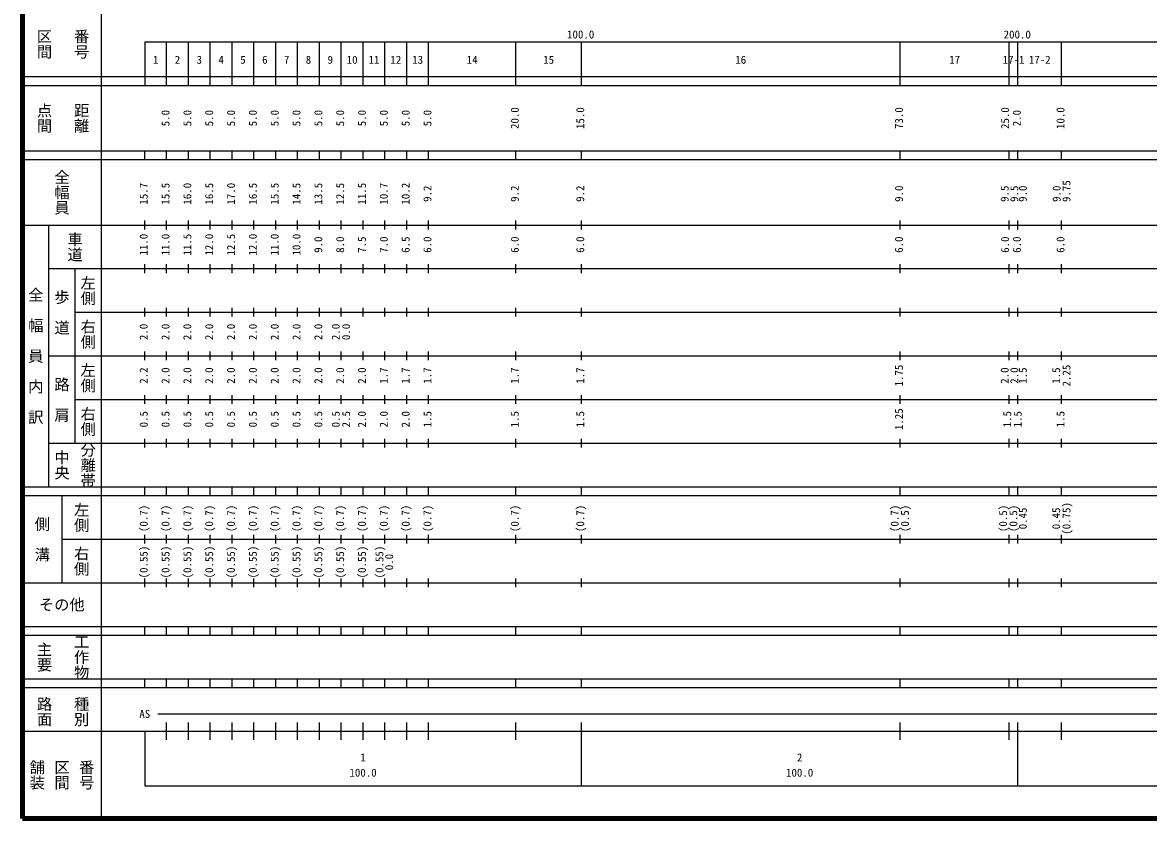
# Model space of a CAD drawing. Units: millimetres on the paper, enlarged 1000 times. Extents: x 40000 to 680000, y 20000 to 380000.
# Drawn here: x 40000 to 297903, y 20000 to 202409 of the extents above; entities that cross this region are included whole.
import ezdxf
from ezdxf.enums import TextEntityAlignment as Align

# ---------------------------------------------------------------- set-up
doc = ezdxf.new("R2010")
doc.units = ezdxf.units.MM
doc.header["$LTSCALE"] = 1000
doc.layers.add('M-TTL', color=2, linetype='Continuous', lineweight=140)
doc.layers.add('M-TTL-BAND', color=7, linetype='Continuous', lineweight=25)
doc.styles.add('@ＭＳ ゴシック', font='')
doc.styles.add('ＭＳ ゴシック', font='')
doc.styles.get('@ＭＳ ゴシック').set_extended_font_data('@MS Gothic')
doc.styles.get('ＭＳ ゴシック').set_extended_font_data('MS Gothic')

msp = doc.modelspace()

# ---------------------------------------------------------------- linework, layer by layer
at = {"layer": 'M-TTL'}
for p, q in [((40000, 380000), (40000, 20000)), ((40000, 20000), (680000, 20000))]:
    msp.add_line(p, q, dxfattribs=at)
at = {"layer": 'M-TTL-BAND'}
for p, q in [((58000, 370000), (58000, 20000)), ((68000, 198000), (579000, 198000)), ((68000, 198000), (68000, 188000)), ((73000, 188000), (73000, 198000)), ((78000, 188000), (78000, 198000)), ((83000, 188000), (83000, 198000)), ((88000, 188000), (88000, 198000)), ((93000, 188000), (93000, 198000)), ((98000, 188000), (98000, 198000)), ((103000, 188000), (103000, 198000)), ((108000, 188000), (108000, 198000)), ((113000, 188000), (113000, 198000)), ((118000, 188000), (118000, 198000)), ((123000, 188000), (123000, 198000)), ((128000, 188000), (128000, 198000)), ((133000, 188000), (133000, 198000)), ((153000, 188000), (153000, 198000)), ((168000, 188000), (168000, 198000)), ((241000, 188000), (241000, 198000)), ((266000, 188000), (266000, 198000)), ((268000, 188000), (268000, 198000)), ((278000, 188000), (278000, 198000)), ((40000, 190000), (579000, 190000)), ((40000, 188000), (579000, 188000)), ((40000, 173000), (579000, 173000)), ((68000, 171000), (68000, 173000)), ((73000, 171000), (73000, 173000)), ((78000, 171000), (78000, 173000)), ((83000, 171000), (83000, 173000)), ((88000, 171000), (88000, 173000)), ((93000, 171000), (93000, 173000)), ((98000, 171000), (98000, 173000)), ((103000, 171000), (103000, 173000)), ((108000, 171000), (108000, 173000)), ((113000, 171000), (113000, 173000)), ((118000, 171000), (118000, 173000)), ((123000, 171000), (123000, 173000)), ((128000, 171000), (128000, 173000)), ((133000, 171000), (133000, 173000)), ((153000, 171000), (153000, 173000)), ((168000, 171000), (168000, 173000)), ((241000, 171000), (241000, 173000)), ((266000, 171000), (266000, 173000)), ((268000, 171000), (268000, 173000)), ((278000, 171000), (278000, 173000)), ((40000, 171000), (579000, 171000)), ((40000, 156000), (579000, 156000)), ((46000, 96000), (46000, 156000)), ((68000, 155000), (68000, 157000)), ((73000, 155000), (73000, 157000)), ((78000, 155000), (78000, 157000)), ((83000, 155000), (83000, 157000)), ((88000, 155000), (88000, 157000)), ((93000, 155000), (93000, 157000)), ((98000, 155000), (98000, 157000)), ((103000, 155000), (103000, 157000)), ((108000, 155000), (108000, 157000)), ((113000, 155000), (113000, 157000)), ((118000, 155000), (118000, 157000)), ((123000, 155000), (123000, 157000)), ((128000, 155000), (128000, 157000)), ((133000, 155000), (133000, 157000)), ((153000, 155000), (153000, 157000)), ((168000, 155000), (168000, 157000)), ((241000, 155000), (241000, 157000)), ((266000, 155000), (266000, 157000)), ((268000, 155000), (268000, 157000)), ((278000, 155000), (278000, 157000)), ((46000, 146000), (579000, 146000)), ((52000, 146000), (52000, 106000)), ((68000, 145000), (68000, 147000)), ((73000, 145000), (73000, 147000)), ((78000, 145000), (78000, 147000)), ((83000, 145000), (83000, 147000)), ((88000, 145000), (88000, 147000)), ((93000, 145000), (93000, 147000)), ((98000, 145000), (98000, 147000)), ((103000, 145000), (103000, 147000)), ((108000, 145000), (108000, 147000)), ((113000, 145000), (113000, 147000)), ((118000, 145000), (118000, 147000)), ((123000, 145000), (123000, 147000)), ((128000, 145000), (128000, 147000)), ((133000, 145000), (133000, 147000)), ((153000, 145000), (153000, 147000)), ((168000, 145000), (168000, 147000)), ((241000, 145000), (241000, 147000)), ((266000, 145000), (266000, 147000)), ((268000, 145000), (268000, 147000)), ((278000, 145000), (278000, 147000)), ((68000, 135000), (68000, 137000)), ((73000, 135000), (73000, 137000)), ((78000, 135000), (78000, 137000)), ((83000, 135000), (83000, 137000)), ((88000, 135000), (88000, 137000)), ((93000, 135000), (93000, 137000)), ((98000, 135000), (98000, 137000)), ((103000, 135000), (103000, 137000)), ((108000, 135000), (108000, 137000)), ((113000, 135000), (113000, 137000)), ((118000, 135000), (118000, 137000)), ((123000, 135000), (123000, 137000)), ((128000, 135000), (128000, 137000)), ((133000, 135000), (133000, 137000)), ((153000, 135000), (153000, 137000)), ((168000, 135000), (168000, 137000)), ((241000, 135000), (241000, 137000)), ((266000, 135000), (266000, 137000)), ((268000, 135000), (268000, 137000)), ((278000, 135000), (278000, 137000)), ((52000, 136000), (579000, 136000)), ((68000, 125000), (68000, 127000)), ((73000, 125000), (73000, 127000)), ((78000, 125000), (78000, 127000)), ((83000, 125000), (83000, 127000)), ((88000, 125000), (88000, 127000)), ((93000, 125000), (93000, 127000)), ((98000, 125000), (98000, 127000)), ((103000, 125000), (103000, 127000)), ((108000, 125000), (108000, 127000)), ((113000, 125000), (113000, 127000)), ((118000, 125000), (118000, 127000)), ((123000, 125000), (123000, 127000)), ((128000, 125000), (128000, 127000)), ((133000, 125000), (133000, 127000)), ((153000, 125000), (153000, 127000)), ((168000, 125000), (168000, 127000)), ((241000, 125000), (241000, 127000)), ((266000, 125000), (266000, 127000)), ((268000, 125000), (268000, 127000)), ((278000, 125000), (278000, 127000)), ((46000, 126000), (579000, 126000)), ((68000, 115000), (68000, 117000)), ((73000, 115000), (73000, 117000)), ((78000, 115000), (78000, 117000)), ((83000, 115000), (83000, 117000)), ((88000, 115000), (88000, 117000)), ((93000, 115000), (93000, 117000)), ((98000, 115000), (98000, 117000)), ((103000, 115000), (103000, 117000)), ((108000, 115000), (108000, 117000)), ((113000, 115000), (113000, 117000)), ((118000, 115000), (118000, 117000)), ((123000, 115000), (123000, 117000)), ((128000, 115000), (128000, 117000)), ((133000, 115000), (133000, 117000)), ((153000, 115000), (153000, 117000)), ((168000, 115000), (168000, 117000)), ((241000, 115000), (241000, 117000)), ((266000, 115000), (266000, 117000)), ((268000, 115000), (268000, 117000)), ((278000, 115000), (278000, 117000)), ((52000, 116000), (579000, 116000)), ((46000, 106000), (579000, 106000)), ((68000, 105000), (68000, 107000)), ((73000, 105000), (73000, 107000)), ((78000, 105000), (78000, 107000)), ((83000, 105000), (83000, 107000)), ((88000, 105000), (88000, 107000)), ((93000, 105000), (93000, 107000)), ((98000, 105000), (98000, 107000)), ((103000, 105000), (103000, 107000)), ((108000, 105000), (108000, 107000)), ((113000, 105000), (113000, 107000)), ((118000, 105000), (118000, 107000)), ((123000, 105000), (123000, 107000)), ((128000, 105000), (128000, 107000)), ((133000, 105000), (133000, 107000)), ((153000, 105000), (153000, 107000)), ((168000, 105000), (168000, 107000)), ((241000, 105000), (241000, 107000)), ((266000, 105000), (266000, 107000)), ((268000, 105000), (268000, 107000)), ((278000, 105000), (278000, 107000)), ((40000, 96000), (579000, 96000)), ((68000, 94000), (68000, 96000)), ((73000, 94000), (73000, 96000)), ((78000, 94000), (78000, 96000)), ((83000, 94000), (83000, 96000)), ((88000, 94000), (88000, 96000)), ((93000, 94000), (93000, 96000)), ((98000, 94000), (98000, 96000)), ((103000, 94000), (103000, 96000)), ((108000, 94000), (108000, 96000)), ((113000, 94000), (113000, 96000)), ((118000, 94000), (118000, 96000)), ((123000, 94000), (123000, 96000)), ((128000, 94000), (128000, 96000)), ((133000, 94000), (133000, 96000)), ((153000, 94000), (153000, 96000)), ((168000, 94000), (168000, 96000)), ((241000, 94000), (241000, 96000)), ((266000, 94000), (266000, 96000)), ((268000, 94000), (268000, 96000)), ((278000, 94000), (278000, 96000)), ((40000, 94000), (579000, 94000)), ((49000, 94000), (49000, 74000)), ((49000, 84000), (579000, 84000)), ((68000, 83000), (68000, 85000)), ((73000, 83000), (73000, 85000)), ((78000, 83000), (78000, 85000)), ((83000, 83000), (83000, 85000)), ((88000, 83000), (88000, 85000)), ((93000, 83000), (93000, 85000)), ((98000, 83000), (98000, 85000)), ((103000, 83000), (103000, 85000)), ((108000, 83000), (108000, 85000)), ((113000, 83000), (113000, 85000)), ((118000, 83000), (118000, 85000)), ((123000, 83000), (123000, 85000)), ((128000, 83000), (128000, 85000)), ((133000, 83000), (133000, 85000)), ((153000, 83000), (153000, 85000)), ((168000, 83000), (168000, 85000)), ((241000, 83000), (241000, 85000)), ((266000, 83000), (266000, 85000)), ((268000, 83000), (268000, 85000)), ((278000, 83000), (278000, 85000)), ((68000, 73000), (68000, 75000)), ((73000, 73000), (73000, 75000)), ((78000, 73000), (78000, 75000)), ((83000, 73000), (83000, 75000)), ((88000, 73000), (88000, 75000)), ((93000, 73000), (93000, 75000)), ((98000, 73000), (98000, 75000)), ((103000, 73000), (103000, 75000)), ((108000, 73000), (108000, 75000)), ((113000, 73000), (113000, 75000)), ((118000, 73000), (118000, 75000)), ((123000, 73000), (123000, 75000)), ((128000, 73000), (128000, 75000)), ((133000, 73000), (133000, 75000)), ((153000, 73000), (153000, 75000)), ((168000, 73000), (168000, 75000)), ((241000, 73000), (241000, 75000)), ((266000, 73000), (266000, 75000)), ((268000, 73000), (268000, 75000)), ((278000, 73000), (278000, 75000)), ((40000, 74000), (579000, 74000)), ((40000, 64000), (579000, 64000)), ((40000, 62000), (579000, 62000)), ((68000, 62000), (68000, 64000)), ((73000, 62000), (73000, 64000)), ((78000, 62000), (78000, 64000)), ((83000, 62000), (83000, 64000)), ((88000, 62000), (88000, 64000)), ((93000, 62000), (93000, 64000)), ((98000, 62000), (98000, 64000)), ((103000, 62000), (103000, 64000)), ((108000, 62000), (108000, 64000)), ((113000, 62000), (113000, 64000)), ((118000, 62000), (118000, 64000)), ((123000, 62000), (123000, 64000)), ((128000, 62000), (128000, 64000)), ((133000, 62000), (133000, 64000)), ((153000, 62000), (153000, 64000)), ((168000, 62000), (168000, 64000)), ((241000, 62000), (241000, 64000)), ((266000, 62000), (266000, 64000)), ((268000, 62000), (268000, 64000)), ((278000, 62000), (278000, 64000)), ((40000, 52000), (579000, 52000)), ((68000, 50000), (68000, 52000)), ((73000, 50000), (73000, 52000)), ((78000, 50000), (78000, 52000)), ((83000, 50000), (83000, 52000)), ((88000, 50000), (88000, 52000)), ((93000, 50000), (93000, 52000)), ((98000, 50000), (98000, 52000)), ((103000, 50000), (103000, 52000)), ((108000, 50000), (108000, 52000)), ((113000, 50000), (113000, 52000)), ((118000, 50000), (118000, 52000)), ((123000, 50000), (123000, 52000)), ((128000, 50000), (128000, 52000)), ((133000, 50000), (133000, 52000)), ((153000, 50000), (153000, 52000)), ((168000, 50000), (168000, 52000)), ((241000, 50000), (241000, 52000)), ((266000, 50000), (266000, 52000)), ((268000, 50000), (268000, 52000)), ((278000, 50000), (278000, 52000)), ((40000, 50000), (579000, 50000)), ((71000, 44000), (565000, 44000)), ((73000, 38000), (73000, 42000)), ((78000, 38000), (78000, 42000)), ((83000, 38000), (83000, 42000)), ((88000, 38000), (88000, 42000)), ((93000, 38000), (93000, 42000)), ((98000, 38000), (98000, 42000)), ((103000, 38000), (103000, 42000)), ((108000, 38000), (108000, 42000)), ((113000, 38000), (113000, 42000)), ((118000, 38000), (118000, 42000)), ((123000, 38000), (123000, 42000)), ((128000, 38000), (128000, 42000)), ((133000, 38000), (133000, 42000)), ((153000, 38000), (153000, 42000)), ((168000, 27500), (168000, 42000)), ((241000, 38000), (241000, 42000)), ((266000, 38000), (266000, 42000)), ((268000, 27500), (268000, 42000)), ((278000, 38000), (278000, 42000)), ((40000, 40000), (579000, 40000)), ((68000, 40000), (68000, 27500)), ((68000, 27500), (579000, 27500))]:
    msp.add_line(p, q, dxfattribs=at)

# ---------------------------------------------------------------- texts
at = {"layer": 'M-TTL-BAND', "style": '@ＭＳ ゴシック'}
for s, p in [('区間', (45000, 197500)), ('番号', (53500, 197500)), ('点間', (45000, 180500)), ('距離', (53500, 180500)), ('全幅員', (49000, 163500)), ('車道', (52000, 151000)), ('左側', (55000, 141000)), ('全\u3000幅\u3000員\u3000内\u3000訳', (43000, 126000)), ('歩\u3000道', (49000, 136000)), ('右側', (55000, 131000)), ('左側', (55000, 121000)), ('路\u3000肩', (49000, 116000)), ('右側', (55000, 111000)), ('分離帯', (55000, 101000)), ('中央', (49000, 101000)), ('左側', (53500, 89000)), ('側\u3000溝', (44500, 84000)), ('右側', (53500, 79000)), ('主要', (45000, 57000)), ('工作物', (53500, 57000)), ('路面', (45000, 44500)), ('種別', (53500, 44500)), ('舗装', (43333, 30000)), ('区間', (49000, 30000)), ('番号', (54667, 30000))]:
    msp.add_text(s, height=2566, rotation=270, dxfattribs=at).set_placement(p, align=Align.MIDDLE_CENTER)
at = {"layer": 'M-TTL-BAND', "style": 'ＭＳ ゴシック'}
for s, p in [('100.0', (167844, 198195)), ('200.0', (267844, 198195)), ('1', (70500, 192405)), ('2', (75500, 192405)), ('3', (80500, 192405)), ('4', (85500, 192405)), ('5', (90500, 192405)), ('6', (95500, 192405)), ('7', (100500, 192405)), ('8', (105500, 192405)), ('9', (110500, 192405)), ('10', (115500, 192405)), ('11', (120500, 192405)), ('12', (125500, 192405)), ('13', (130500, 192405)), ('14', (143000, 192405)), ('15', (160500, 192405)), ('16', (204500, 192405)), ('17', (253500, 192405)), ('17-1', (267000, 192405)), ('17-2', (273000, 192405)), ('AS', (68000, 42500)), ('1', (118000, 32523)), ('2', (218000, 32523)), ('100.0', (118000, 29033)), ('100.0', (218000, 29033))]:
    msp.add_text(s, height=1833, dxfattribs=at).set_placement(p, align=Align.BOTTOM_CENTER)
for s, p in [('5.0', (74210, 180500)), ('5.0', (79210, 180500)), ('5.0', (84210, 180500)), ('5.0', (89210, 180500)), ('5.0', (94210, 180500)), ('5.0', (99210, 180500)), ('5.0', (104210, 180500)), ('5.0', (109210, 180500)), ('5.0', (114210, 180500)), ('5.0', (119210, 180500)), ('5.0', (124210, 180500)), ('5.0', (129210, 180500)), ('5.0', (134210, 180500)), ('20.0', (154210, 180500)), ('15.0', (169210, 180500)), ('73.0', (242210, 180500)), ('25.0', (266516, 180500)), ('2.0', (269210, 180500)), ('10.0', (279210, 180500)), ('15.7', (69210, 163174)), ('15.5', (74210, 163174)), ('16.0', (79210, 163174)), ('16.5', (84210, 163174)), ('17.0', (89210, 163174)), ('16.5', (94210, 163174)), ('15.5', (99210, 163174)), ('14.5', (104210, 163174)), ('13.5', (109210, 163174)), ('12.5', (114210, 163174)), ('11.5', (119210, 163174)), ('10.7', (124210, 163174)), ('10.2', (129210, 163174)), ('9.75', (280580, 163773)), ('9.2', (134210, 163174)), ('9.2', (154210, 163174)), ('9.2', (169210, 163174)), ('9.0', (242210, 163174)), ('9.5', (266419, 163174)), ('9.5', (268630, 163174)), ('9.0', (270580, 163174)), ('9.0', (278317, 163174)), ('11.0', (69210, 151500)), ('11.0', (74210, 151500)), ('11.5', (79210, 151500)), ('12.0', (84210, 151500)), ('12.5', (89210, 151500)), ('12.0', (94210, 151500)), ('11.0', (99210, 151500)), ('10.0', (104210, 151500)), ('9.0', (109210, 151500)), ('8.0', (114210, 151500)), ('7.5', (119210, 151500)), ('7.0', (124210, 151500)), ('6.5', (129210, 151500)), ('6.0', (134210, 151500)), ('6.0', (154210, 151500)), ('6.0', (169210, 151500)), ('6.0', (242210, 151500)), ('6.0', (266516, 151500)), ('6.0', (269210, 151500)), ('6.0', (279210, 151500)), ('2.0', (69210, 131500)), ('2.0', (74210, 131500)), ('2.0', (79210, 131500)), ('2.0', (84210, 131500)), ('2.0', (89210, 131500)), ('2.0', (94210, 131500)), ('2.0', (99210, 131500)), ('2.0', (104210, 131500)), ('2.0', (109210, 131500)), ('2.0', (113210, 131500)), ('0.0', (115580, 131500)), ('1.75', (242210, 121500)), ('2.25', (280580, 121500)), ('2.2', (69210, 121500)), ('2.0', (74210, 121500)), ('2.0', (79210, 121500)), ('2.0', (84210, 121500)), ('2.0', (89210, 121500)), ('2.0', (94210, 121500)), ('2.0', (99210, 121500)), ('2.0', (104210, 121500)), ('2.0', (109210, 121500)), ('2.0', (114210, 121500)), ('2.0', (119210, 121500)), ('1.7', (124210, 121500)), ('1.7', (129210, 121500)), ('1.7', (134210, 121500)), ('1.7', (154210, 121500)), ('1.7', (169210, 121500)), ('2.0', (266419, 121500)), ('2.0', (268636, 121500)), ('1.5', (270580, 121500)), ('1.5', (278210, 121500)), ('1.25', (242210, 111500)), ('0.5', (69210, 111500)), ('0.5', (74210, 111500)), ('0.5', (79210, 111500)), ('0.5', (84210, 111500)), ('0.5', (89210, 111500)), ('0.5', (94210, 111500)), ('0.5', (99210, 111500)), ('0.5', (104210, 111500)), ('0.5', (109210, 111500)), ('0.5', (113210, 111500)), ('2.5', (115580, 111500)), ('2.0', (119210, 111500)), ('2.0', (124210, 111500)), ('2.0', (129210, 111500)), ('1.5', (134210, 111500)), ('1.5', (154210, 111500)), ('1.5', (169210, 111500)), ('1.5', (266999, 111500)), ('1.5', (269404, 111500)), ('1.5', (279210, 111500)), ('(0.7)', (69210, 88764)), ('(0.7)', (74210, 88764)), ('(0.7)', (79210, 88764)), ('(0.7)', (84210, 88764)), ('(0.7)', (89210, 88764)), ('(0.7)', (94210, 88764)), ('(0.7)', (99210, 88764)), ('(0.7)', (104210, 88764)), ('(0.7)', (109210, 88764)), ('(0.7)', (114210, 88764)), ('(0.7)', (119210, 88764)), ('(0.7)', (124210, 88764)), ('(0.7)', (129210, 88764)), ('(0.7)', (134210, 88764)), ('(0.7)', (154210, 88764)), ('(0.7)', (169210, 88764)), ('(0.7)', (241210, 88764)), ('(0.5)', (243580, 88764)), ('(0.5)', (266060, 88764)), ('(0.5)', (268408, 88764)), ('0.45', (270580, 88764)), ('0.45', (278210, 88764)), ('(0.75)', (280580, 88764)), ('(0.55)', (69210, 78764)), ('(0.55)', (74210, 78764)), ('(0.55)', (79210, 78764)), ('(0.55)', (84210, 78764)), ('(0.55)', (89210, 78764)), ('(0.55)', (94210, 78764)), ('(0.55)', (99210, 78764)), ('(0.55)', (104210, 78764)), ('(0.55)', (109210, 78764)), ('(0.55)', (114210, 78764)), ('(0.55)', (119210, 78764)), ('(0.55)', (123210, 78764)), ('0.0', (125433, 78764))]:
    msp.add_text(s, height=1833, rotation=90, dxfattribs=at).set_placement(p, align=Align.BOTTOM_CENTER)
msp.add_text('その他', height=2566, dxfattribs=at).set_placement((49000, 69000), align=Align.MIDDLE_CENTER)

doc.saveas('drawing.dxf')
